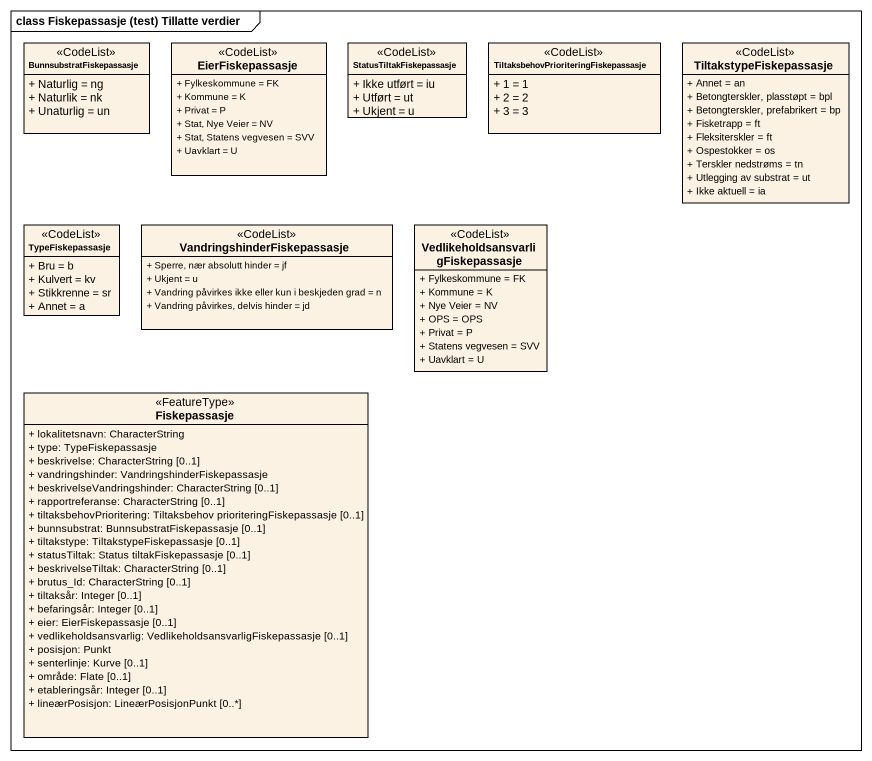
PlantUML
@startuml
mainframe class Fiskepassasje (test) Tillatte verdier
hide circle
hide empty members
skinparam classAttributeIconSize 0
class BunnsubstratFiskepassasje <<CodeList>> {
  + Naturlig = ng
  + Naturlik = nk
  + Unaturlig = un
}
class EierFiskepassasje <<CodeList>> {
  + Fylkeskommune = FK
  + Kommune = K
  + Privat = P
  + Stat, Nye Veier = NV
  + Stat, Statens vegvesen = SVV
  + Uavklart = U
}
class StatusTiltakFiskepassasje <<CodeList>> {
  + Ikke utført = iu
  + Utført = ut
  + Ukjent = u
}
class "TiltaksbehovPrioriteringFiskepassasje" as TiltaksbehovPrioriteringFisk <<CodeList>> {
  + 1 = 1
  + 2 = 2
  + 3 = 3
}
class TiltakstypeFiskepassasje <<CodeList>> {
  + Annet = an
  + Betongterskler, plasstøpt = bpl
  + Betongterskler, prefabrikert = bp
  + Fisketrapp = ft
  + Fleksiterskler = ft
  + Ospestokker = os
  + Terskler nedstrøms = tn
  + Utlegging av substrat = ut
  + Ikke aktuell = ia
}
class TypeFiskepassasje <<CodeList>> {
  + Bru = b
  + Kulvert = kv
  + Stikkrenne = sr
  + Annet = a
}
class VandringshinderFiskepassasje <<CodeList>> {
  + Sperre, nær absolutt hinder = jf
  + Ukjent = u
  + Vandring påvirkes ikke eller kun i beskjeden grad = n
  + Vandring påvirkes, delvis hinder = jd
}
class "VedlikeholdsansvarligFiskepassasje" as VedlikeholdsansvarligFiskepa <<CodeList>> {
  + Fylkeskommune = FK
  + Kommune = K
  + Nye Veier = NV
  + OPS = OPS
  + Privat = P
  + Statens vegvesen = SVV
  + Uavklart = U
}
class Fiskepassasje <<FeatureType>> {
  + lokalitetsnavn: CharacterString
  + type: TypeFiskepassasje
  + beskrivelse: CharacterString [0..1]
  + vandringshinder: VandringshinderFiskepassasje
  + beskrivelseVandringshinder: CharacterString [0..1]
  + rapportreferanse: CharacterString [0..1]
  + tiltaksbehovPrioritering: Tiltaksbehov prioriteringFiskepassasje [0..1]
  + bunnsubstrat: BunnsubstratFiskepassasje [0..1]
  + tiltakstype: TiltakstypeFiskepassasje [0..1]
  + statusTiltak: Status tiltakFiskepassasje [0..1]
  + beskrivelseTiltak: CharacterString [0..1]
  + brutus_Id: CharacterString [0..1]
  + tiltaksår: Integer [0..1]
  + befaringsår: Integer [0..1]
  + eier: EierFiskepassasje [0..1]
  + vedlikeholdsansvarlig: VedlikeholdsansvarligFiskepassasje [0..1]
  + posisjon: Punkt
  + senterlinje: Kurve [0..1]
  + område: Flate [0..1]
  + etableringsår: Integer [0..1]
  + lineærPosisjon: LineærPosisjonPunkt [0..*]
}
@enduml
